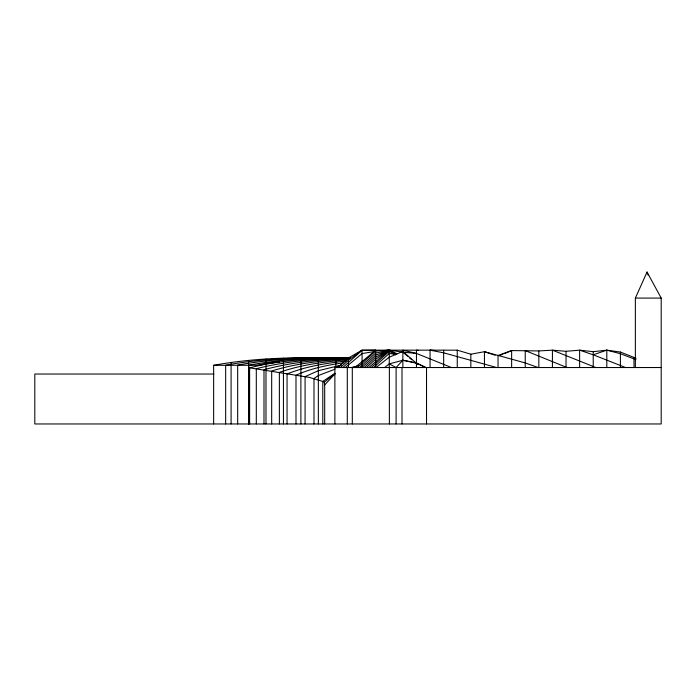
<?xml version="1.0" encoding="UTF-8"?>
<svg xmlns="http://www.w3.org/2000/svg" width="696" height="696" viewBox="0 0 696 696"><rect width="100%" height="100%" fill="white"/><g stroke="black" fill="none" stroke-linecap="round" stroke-linejoin="round"><path stroke-width="1.04" d="M635.361 367.531L635.361 298.088L647.045 272.04L661.2 298.088L661.2 423.96L34.8 423.96L34.8 374.039L213.907 374.039M396.102 423.96L396.102 367.531L402.862 360.232L416.46 362.903L426.039 367.531M324.684 423.96L324.684 384.897L335.046 373.796M355.038 367.531L375.675 350.166L375.675 367.531M357.309 367.531L375.675 351.045L389.264 350.166L401.818 351.985M359.588 367.531L375.675 353.09L389.264 350.166L397.033 353.751M361.859 367.531L375.675 355.134L389.264 350.166L396.52 354.455M364.139 367.531L375.675 357.178L389.264 350.166L389.264 367.531M366.427 367.531L375.675 359.24L389.264 350.166L386.132 350.427M368.802 367.531L389.264 350.166M371.177 367.531L389.264 351.306L395.615 354.864M373.552 367.531L389.264 353.438L396.59 354.481M337.795 367.531L348.478 357.97L362.077 350.166L457.255 350.166L470.844 354.212L484.442 351.697L525.236 362.921L538.147 367.531M340.318 367.531L348.478 360.224L362.077 350.166L362.077 367.531M342.832 367.531L362.077 350.305L375.675 350.166M345.355 367.531L362.077 353.577L374.622 351.471M324.684 384.897L324.266 382.235L334.967 373.665M376.058 367.531L389.264 357.213L402.862 351.41L417.731 364.452M384.61 367.531L389.264 363.895L402.862 360.232L416.46 363.216L425.587 367.531M334.924 373.291L322.787 381.425L309.294 377.389L249.629 367.836L249.629 423.96M499.98 355.404L502.895 354.194M504.835 353.394L511.638 350.575L538.835 350.941L552.424 350.166L566.022 351.306L579.62 350.166L593.218 351.671L606.816 350.166L620.406 352.046L636.101 358.283M335.272 367.531L340.936 365.348M334.82 369.245L318.342 375.553L313.992 378.493L313.992 423.96M334.88 423.96L334.88 367.531L340.709 365.348M352.759 367.531L358.344 365.522M579.62 367.531L579.62 350.166L593.218 354.786L606.816 350.166L620.406 353.707L635.953 359.649M249.629 367.836L265.994 363.851L279.557 361.763L275.651 361.711L256.728 365.269L213.646 365.313L213.646 423.96M351.149 367.531L356.117 366.583M257.833 365.626C288.231 359.797 319.255 357.918 350.158 357.805M340.918 365.165L318.342 370.707L305.074 376.649L305.074 423.96M213.646 365.313C249.82 358.692 286.761 357.109 323.475 358.075M343.998 362.746C327.625 365.069 311.077 368.28 295.991 375.257L295.991 423.96M346.051 361.033C326.015 363.234 305.831 366.366 287.056 373.996L287.056 423.96M347.078 359.815C324.197 361.772 301.133 364.748 279.374 372.386L279.374 423.96M348.104 358.918C322.352 360.572 296.4 363.277 271.684 371.003L271.684 423.96M348.357 358.318C320.665 359.501 292.859 362.085 265.994 369.193L263.993 369.785L263.993 423.96M256.302 423.96L256.302 368.697C286.935 360.92 318.664 358.684 350.158 357.918C312.574 357.309 274.746 358.31 237.675 365.087L237.675 423.96M347.078 358.101C314.235 357.239 281.245 359.397 248.872 365.139L248.872 423.96M335.785 358.057C298.984 357.17 261.94 358.579 225.661 365.2L225.661 423.96M635.361 298.088L661.2 298.088M334.88 367.531L661.2 367.531M430.058 367.531L430.058 350.166L434.243 350.41M402.862 352.141L416.46 353.438L451.46 367.531M418.548 350.41L416.46 350.166L416.46 367.531M430.058 350.166L443.656 352.829L496.718 367.531M416.46 353.438L402.862 350.166L402.862 367.531M495.126 355.238L484.442 351.697L484.442 367.531M625.547 367.531L593.218 354.786M595.811 367.531L552.424 350.166L552.424 367.531M566.979 367.531L525.236 350.601L525.236 367.531M389.264 363.895L396.102 367.531M324.266 382.235L322.787 381.425L322.787 423.96M403.663 352.829L407.665 356.265M409.265 357.631L411.658 359.693M647.036 272.04L648.08 275.042M634.004 357.77L634.004 367.531M620.406 352.046L620.406 367.531M606.816 350.166L606.816 367.531M593.218 351.671L593.218 367.531M566.022 351.306L566.022 367.531M538.835 350.941L538.835 367.531M511.638 367.531L511.638 350.575L498.04 355.439L498.04 367.531M470.844 354.212L470.844 367.531M457.255 350.166L457.255 367.531M443.656 350.166L443.656 367.531M426.535 367.531L426.535 423.96M402.01 367.531L402.01 423.96M389.377 367.531L389.377 423.96M352.306 367.531L352.306 423.96M348.478 357.97L348.478 367.531M347.295 367.531L347.295 423.96M335.785 357.779L335.785 367.94M318.342 357.77L318.342 423.96M300.889 357.779L300.889 423.96M283.437 358.135L283.437 423.96M265.994 358.979L265.994 363.329M265.994 363.851L265.994 423.96M248.542 360.38L248.542 423.96M231.089 362.425L231.089 423.96"/></g></svg>
